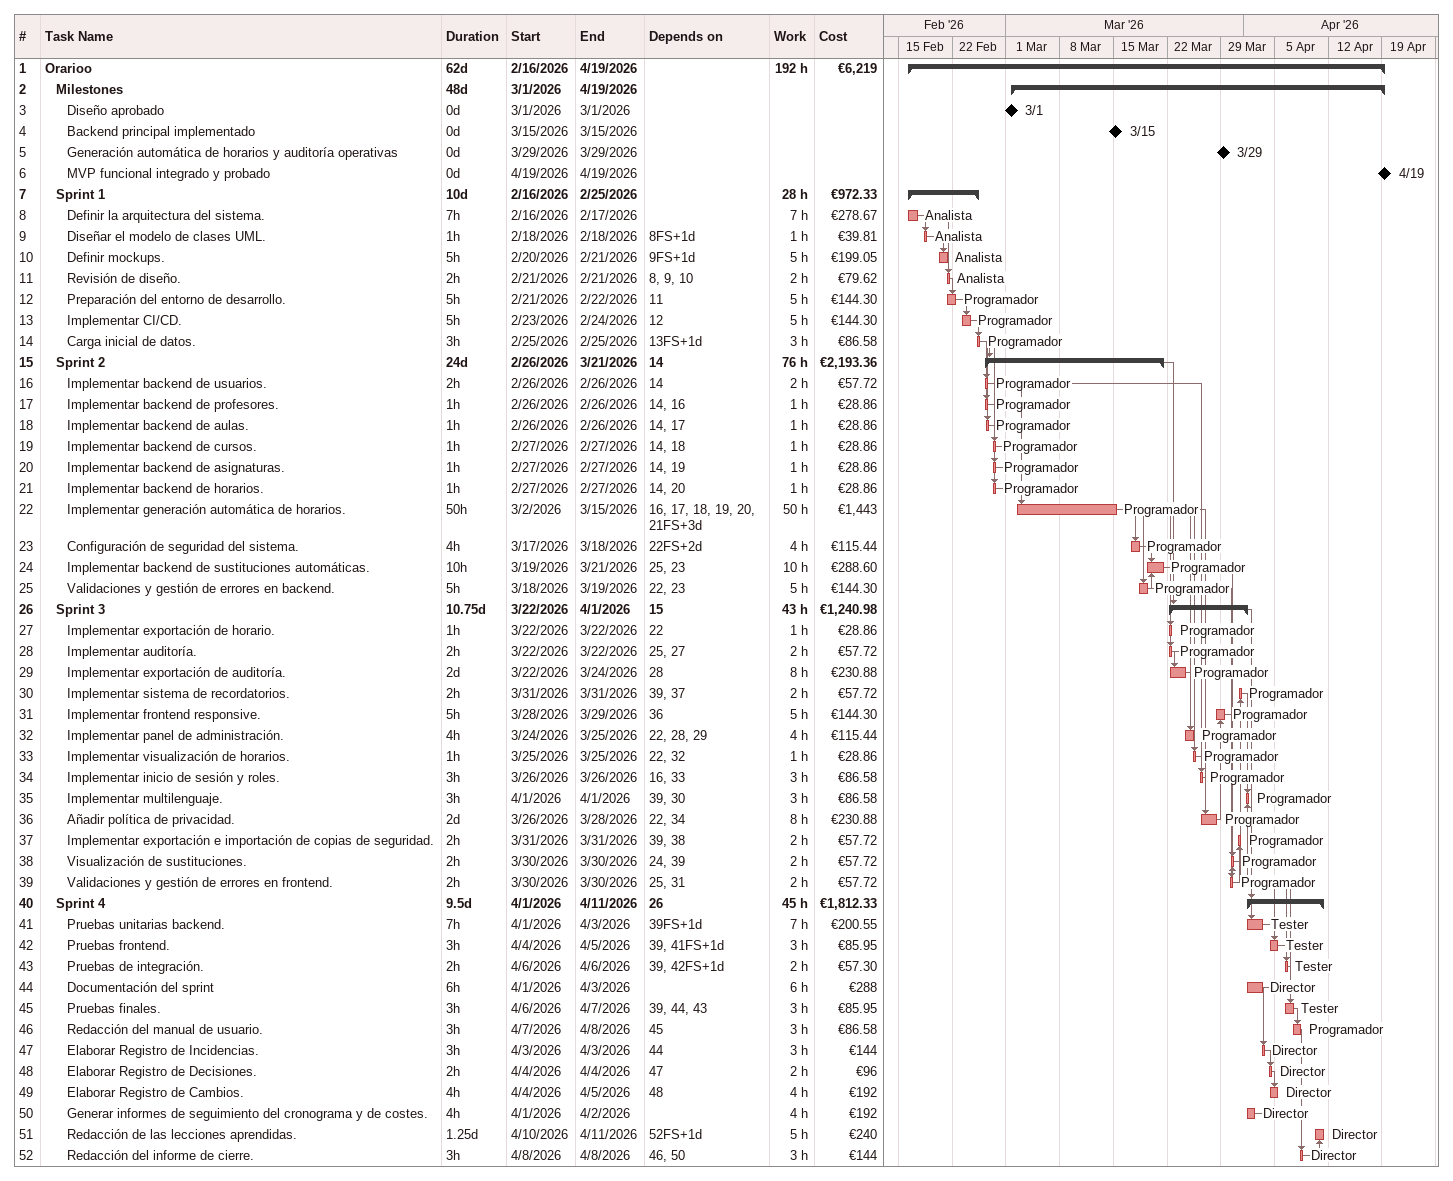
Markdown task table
| ID | Level | Task | Duration | Start | Finish | Predecessors | Resources | Work (h) | Cost (€) |
|---|---|---|---|---|---|---|---|---|---|
| 1 | 1 | **Orarioo** | 62d | 2026-02-16 | 2026-04-19 |  |  | 192 | 6219 |
| 2 | 2 | **Milestones** | 48d | 2026-03-01 | 2026-04-19 |  |  |  |  |
| 3 | 3 | Diseño aprobado | 0d | 2026-03-01 | 2026-03-01 |  |  |  |  |
| 4 | 3 | Backend principal implementado | 0d | 2026-03-15 | 2026-03-15 |  |  |  |  |
| 5 | 3 | Generación automática de horarios y auditoría operativas | 0d | 2026-03-29 | 2026-03-29 |  |  |  |  |
| 6 | 3 | MVP funcional integrado y probado | 0d | 2026-04-19 | 2026-04-19 |  |  |  |  |
| 7 | 2 | **Sprint 1** | 10d | 2026-02-16 | 2026-02-25 |  |  | 28 | 972.33 |
| 8 | 3 | Definir la arquitectura del sistema. | 7h | 2026-02-16 | 2026-02-17 |  | Analista | 7 | 278.67 |
| 9 | 3 | Diseñar el modelo de clases UML. | 1h | 2026-02-18 | 2026-02-18 | 8FS+1d | Analista | 1 | 39.81 |
| 10 | 3 | Definir mockups. | 5h | 2026-02-20 | 2026-02-21 | 9FS+1d | Analista | 5 | 199.05 |
| 11 | 3 | Revisión de diseño. | 2h | 2026-02-21 | 2026-02-21 | 8, 9, 10 | Analista | 2 | 79.62 |
| 12 | 3 | Preparación del entorno de desarrollo. | 5h | 2026-02-21 | 2026-02-22 | 11 | Programador | 5 | 144.30 |
| 13 | 3 | Implementar CI/CD. | 5h | 2026-02-23 | 2026-02-24 | 12 | Programador | 5 | 144.30 |
| 14 | 3 | Carga inicial de datos. | 3h | 2026-02-25 | 2026-02-25 | 13FS+1d | Programador | 3 | 86.58 |
| 15 | 2 | **Sprint 2** | 24d | 2026-02-26 | 2026-03-21 | 14 |  | 76 | 2193.36 |
| 16 | 3 | Implementar backend de usuarios. | 2h | 2026-02-26 | 2026-02-26 | 14 | Programador | 2 | 57.72 |
| 17 | 3 | Implementar backend de profesores. | 1h | 2026-02-26 | 2026-02-26 | 14, 16 | Programador | 1 | 28.86 |
| 18 | 3 | Implementar backend de aulas. | 1h | 2026-02-26 | 2026-02-26 | 14, 17 | Programador | 1 | 28.86 |
| 19 | 3 | Implementar backend de cursos. | 1h | 2026-02-27 | 2026-02-27 | 14, 18 | Programador | 1 | 28.86 |
| 20 | 3 | Implementar backend de asignaturas. | 1h | 2026-02-27 | 2026-02-27 | 14, 19 | Programador | 1 | 28.86 |
| 21 | 3 | Implementar backend de horarios. | 1h | 2026-02-27 | 2026-02-27 | 14, 20 | Programador | 1 | 28.86 |
| 22 | 3 | Implementar generación automática de horarios. | 50h | 2026-03-02 | 2026-03-15 | 16, 17, 18, 19, 20, 21FS+3d | Programador | 50 | 1443 |
| 23 | 3 | Configuración de seguridad del sistema. | 4h | 2026-03-17 | 2026-03-18 | 22FS+2d | Programador | 4 | 115.44 |
| 24 | 3 | Implementar backend de sustituciones automáticas. | 10h | 2026-03-19 | 2026-03-21 | 25, 23 | Programador | 10 | 288.60 |
| 25 | 3 | Validaciones y gestión de errores en backend. | 5h | 2026-03-18 | 2026-03-19 | 22, 23 | Programador | 5 | 144.30 |
| 26 | 2 | **Sprint 3** | 10.75d | 2026-03-22 | 2026-04-01 | 15 |  | 43 | 1240.98 |
| 27 | 3 | Implementar exportación de horario. | 1h | 2026-03-22 | 2026-03-22 | 22 | Programador | 1 | 28.86 |
| 28 | 3 | Implementar auditoría. | 2h | 2026-03-22 | 2026-03-22 | 25, 27 | Programador | 2 | 57.72 |
| 29 | 3 | Implementar exportación de auditoría. | 2d | 2026-03-22 | 2026-03-24 | 28 | Programador | 8 | 230.88 |
| 30 | 3 | Implementar sistema de recordatorios. | 2h | 2026-03-31 | 2026-03-31 | 39, 37 | Programador | 2 | 57.72 |
| 31 | 3 | Implementar frontend responsive. | 5h | 2026-03-28 | 2026-03-29 | 36 | Programador | 5 | 144.30 |
| 32 | 3 | Implementar panel de administración. | 4h | 2026-03-24 | 2026-03-25 | 22, 28, 29 | Programador | 4 | 115.44 |
| 33 | 3 | Implementar visualización de horarios. | 1h | 2026-03-25 | 2026-03-25 | 22, 32 | Programador | 1 | 28.86 |
| 34 | 3 | Implementar inicio de sesión y roles. | 3h | 2026-03-26 | 2026-03-26 | 16, 33 | Programador | 3 | 86.58 |
| 35 | 3 | Implementar multilenguaje. | 3h | 2026-04-01 | 2026-04-01 | 39, 30 | Programador | 3 | 86.58 |
| 36 | 3 | Añadir política de privacidad. | 2d | 2026-03-26 | 2026-03-28 | 22, 34 | Programador | 8 | 230.88 |
| 37 | 3 | Implementar exportación e importación de copias de seguridad. | 2h | 2026-03-31 | 2026-03-31 | 39, 38 | Programador | 2 | 57.72 |
| 38 | 3 | Visualización de sustituciones. | 2h | 2026-03-30 | 2026-03-30 | 24, 39 | Programador | 2 | 57.72 |
| 39 | 3 | Validaciones y gestión de errores en frontend. | 2h | 2026-03-30 | 2026-03-30 | 25, 31 | Programador | 2 | 57.72 |
| 40 | 2 | **Sprint 4** | 9.5d | 2026-04-01 | 2026-04-11 | 26 |  | 45 | 1812.33 |
| 41 | 3 | Pruebas unitarias backend. | 7h | 2026-04-01 | 2026-04-03 | 39FS+1d | Tester | 7 | 200.55 |
| 42 | 3 | Pruebas frontend. | 3h | 2026-04-04 | 2026-04-05 | 39, 41FS+1d | Tester | 3 | 85.95 |
| 43 | 3 | Pruebas de integración. | 2h | 2026-04-06 | 2026-04-06 | 39, 42FS+1d | Tester | 2 | 57.30 |
| 44 | 3 | Documentación del sprint | 6h | 2026-04-01 | 2026-04-03 |  | Director | 6 | 288 |
| 45 | 3 | Pruebas finales. | 3h | 2026-04-06 | 2026-04-07 | 39, 44, 43 | Tester | 3 | 85.95 |
| 46 | 3 | Redacción del manual de usuario. | 3h | 2026-04-07 | 2026-04-08 | 45 | Programador | 3 | 86.58 |
| 47 | 3 | Elaborar Registro de Incidencias. | 3h | 2026-04-03 | 2026-04-03 | 44 | Director | 3 | 144 |
| 48 | 3 | Elaborar Registro de Decisiones. | 2h | 2026-04-04 | 2026-04-04 | 47 | Director | 2 | 96 |
| 49 | 3 | Elaborar Registro de Cambios. | 4h | 2026-04-04 | 2026-04-05 | 48 | Director | 4 | 192 |
| 50 | 3 | Generar informes de seguimiento del cronograma y de costes. | 4h | 2026-04-01 | 2026-04-02 |  | Director | 4 | 192 |
| 51 | 3 | Redacción de las lecciones aprendidas. | 1.25d | 2026-04-10 | 2026-04-11 | 52FS+1d | Director | 5 | 240 |
| 52 | 3 | Redacción del informe de cierre. | 3h | 2026-04-08 | 2026-04-08 | 46, 50 | Director | 3 | 144 |
